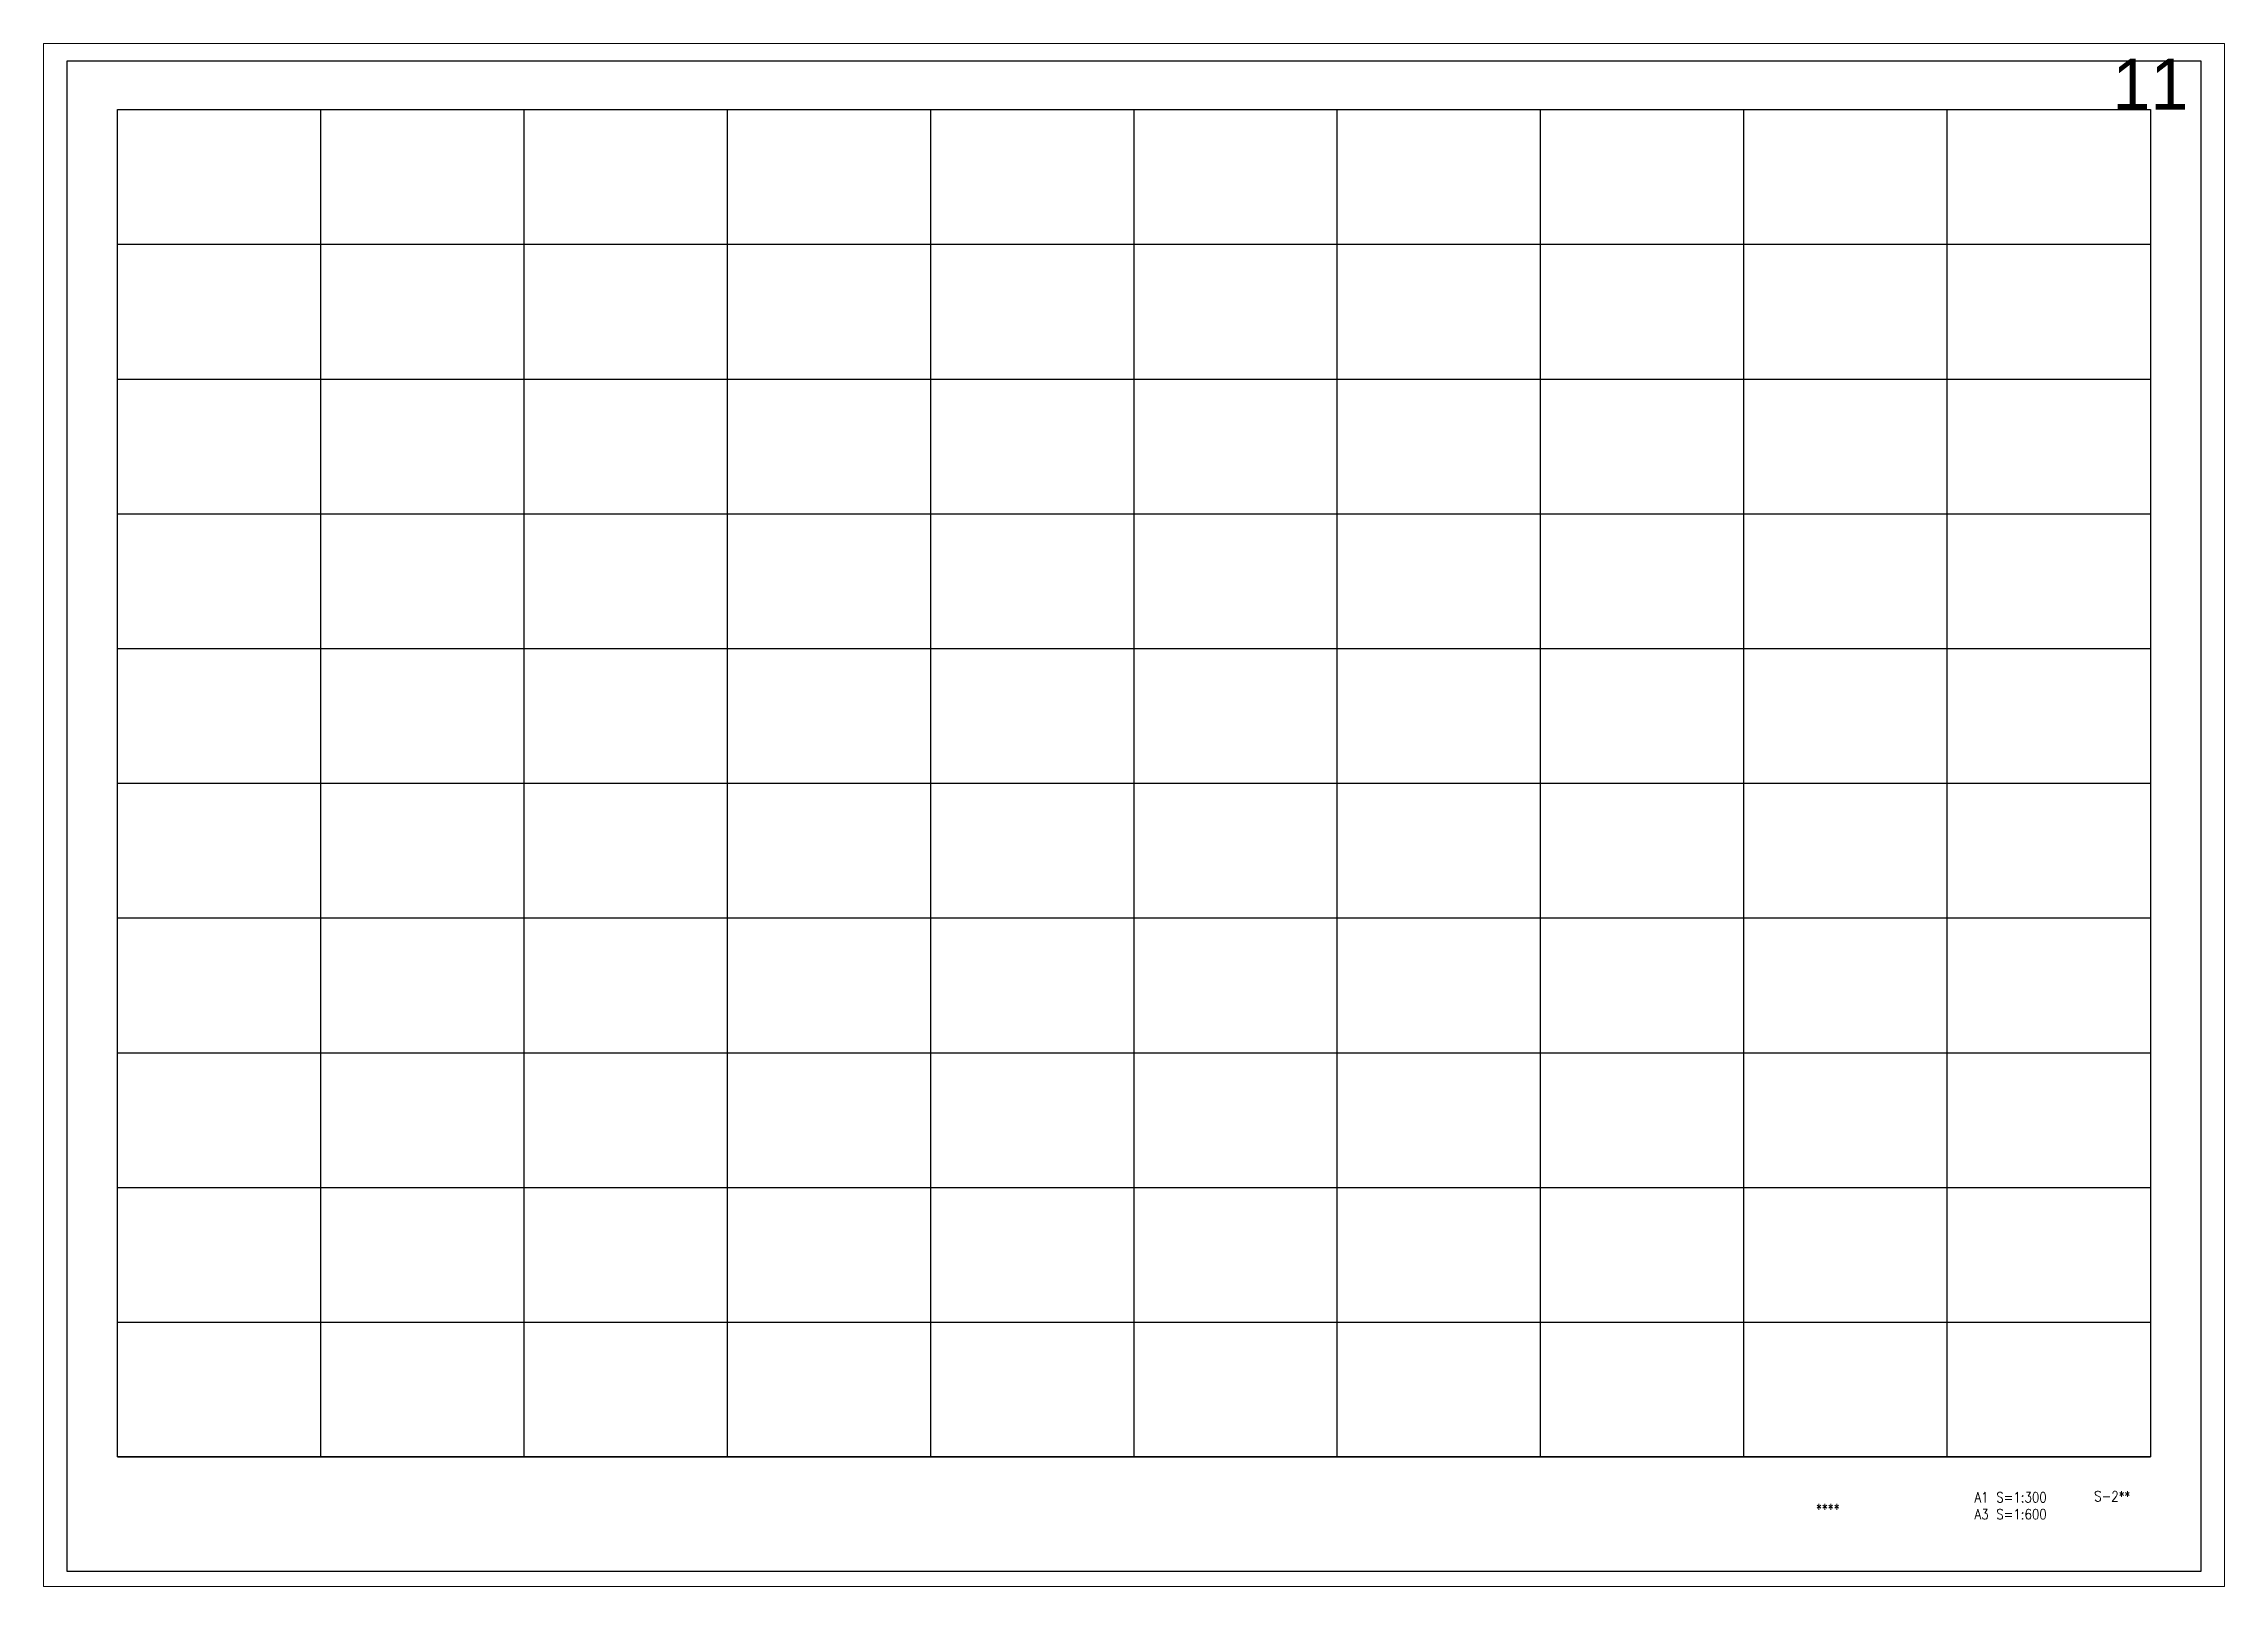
# Paper-space layout '11' of a CAD drawing. Extents: x -23 to 863, y -16 to 610.
# The model-space entities are those that its viewports show. They can reach past a viewport. Long polylines and large blocks are cut down to what shows.
import ezdxf
from ezdxf.enums import TextEntityAlignment as Align

# ---------------------------------------------------------------- set-up
doc = ezdxf.new("R2010")
doc.units = 0
doc.header["$MEASUREMENT"] = 0
doc.layers.get('Defpoints').update_dxf_attribs({"color": 251, "linetype": 'CONTINUOUS'})
doc.layers.add('99_レイアウト枠', color=251, linetype='CONTINUOUS', plot=False)
doc.layers.add('99_頁番号', color=6, linetype='CONTINUOUS')
doc.styles.add('DRACAD', font='txt', dxfattribs={"width": 0.85, "bigfont": 'extfont2'})
doc.styles.get("Standard").update_dxf_attribs({"font": 'Osaka.ttc'})

msp = doc.modelspace()

# ---------------------------------------------------------------- linework, layer by layer
at = {"layer": '99_レイアウト枠'}
for p, q in [((488000, -219600), (488000, -7600)), ((520000, -219600), (520000, -7600)), ((552000, -219600), (552000, -7600)), ((584000, -219600), (584000, -7600)), ((616000, -219600), (616000, -7600)), ((648000, -219600), (648000, -7600)), ((679999.99992, -219600), (679999.99992, -7600)), ((711999.99992, -219600), (711999.99992, -7600)), ((743999.99992, -219600), (743999.99992, -7600)), ((775999.99992, -219600), (775999.99992, -7600)), ((488000, -28800), (807999.99985, -28800)), ((488000, -50000), (807999.99985, -50000)), ((488000, -71200), (807999.99985, -71200)), ((488000, -92400), (807999.99985, -92400)), ((488000, -113600), (807999.99985, -113600)), ((488000, -134800), (807999.99985, -134800)), ((488000, -156000), (807999.99985, -156000)), ((488000, -177200), (807999.99985, -177200)), ((488000, -198400), (807999.99985, -198400)), ((488000, -219600), (807999.99985, -219600))]:
    msp.add_line(p, q, dxfattribs=at)
for points in [[(480000, -237600), (816000, -237600), (816000, 0), (480000, 0)], [(488000, -7600), (807999.99985, -7600), (807999.99985, -219600), (488000, -219600)]]:
    msp.add_lwpolyline(points, close=True, dxfattribs=at)

# ---------------------------------------------------------------- texts
msp.add_text('11', height=8000, dxfattribs=at).set_placement((807999.99985, -7600), align=Align.CENTER)
at = {"layer": '99_頁番号', "char_height": 1600, "attachment_point": 5, "style": 'DRACAD'}
for s, insert in [('A1 S=1:300^JA3 S=1:600', (785999.99985, -227297.27463)), ('{S-2**}', (801999.99985, -225800)), ('{  ****  }', (755999.99985, -227800))]:
    msp.add_mtext(s, dxfattribs=dict(at, insert=insert))

psp = doc.layouts.new('11')

# ---------------------------------------------------------------- viewports
at = {"layer": 'Defpoints'}
psp.add_viewport(center=(420, 297), size=(885.46, 626.16), view_center_point=(648000, -118600), view_height=242760, dxfattribs=at)

doc.saveas('drawing.dxf')
